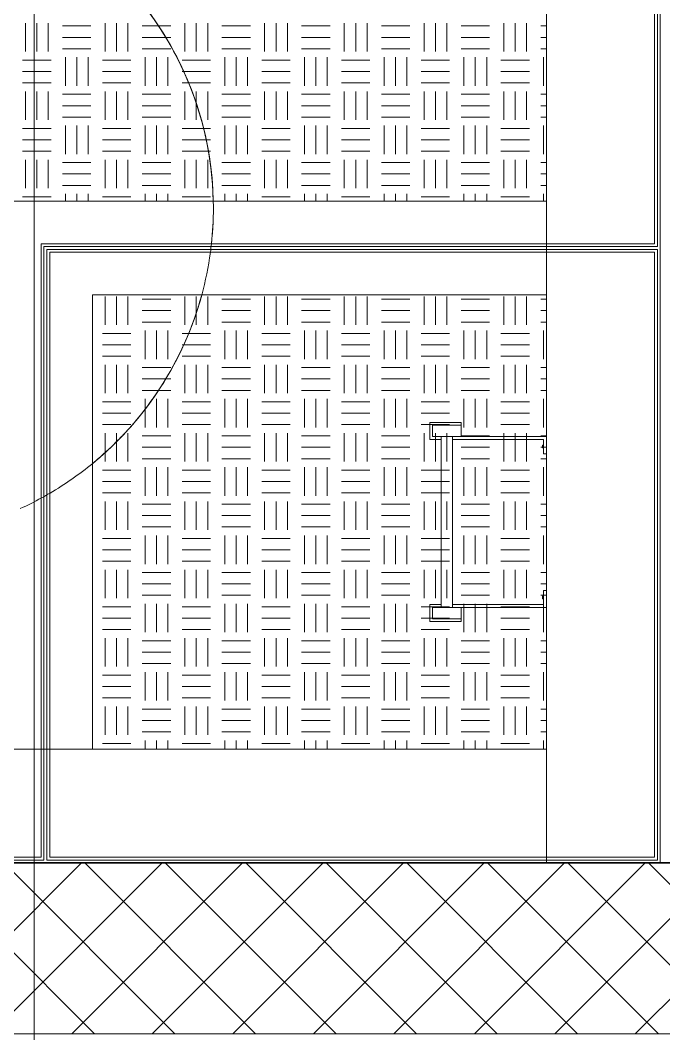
# Model space of a CAD drawing. Extents: x -932 to 937, y -179 to 471.
# Drawn here: x -433.63 to -411.02, y 258.94 to 294.54 of the extents above; entities that cross this region are included whole.
import ezdxf
from ezdxf.lldxf.tags import DXFTag

# ---------------------------------------------------------------- set-up
doc = ezdxf.new("R2010")
doc.units = 0
doc.layers.get('0').update_dxf_attribs({"lineweight": 13})
for name, color, linetype, lineweight in [('A-DETL-____-HDLN', 7, '_Verdeckte Linien_', 9), ('A-FLOR-____-OTLN', 7, 'Continuous', 9), ('A-FLOR-____-OVHD', 7, 'Strichpunkt - Fein', 9), ('A-GENM-____-OTLN', 7, 'Continuous', 9), ('A-WALL-____-MCUT', 7, 'Continuous', 35), ('A-WALL-____-PATT', 7, 'Continuous', 35), ('M-EQPM-____-OTLN', 7, 'Continuous', 9), ('S-GRID-____-OTLN', 7, 'Continuous', 5), ('Vertikale Erschließung', 7, 'Continuous', 9)]:
    doc.layers.add(name, color=color, linetype=linetype, lineweight=lineweight)
tags = doc.linetypes.add('_Rasterlinie_', pattern=[0.375, 0.2, -0.05, 0.075, -0.05]).pattern_tags.tags
tags[10:11] = [DXFTag(74, 4), DXFTag(75, 0), DXFTag(340, '0'), DXFTag(46, 1.0), DXFTag(50, 0.0), DXFTag(44, 0.0), DXFTag(45, 0.0)]
tags[8:9] = [DXFTag(74, 4), DXFTag(75, 0), DXFTag(340, '0'), DXFTag(46, 1.0), DXFTag(50, 0.0), DXFTag(44, 0.0), DXFTag(45, 0.0)]
tags[6:7] = [DXFTag(74, 4), DXFTag(75, 0), DXFTag(340, '0'), DXFTag(46, 1.0), DXFTag(50, 0.0), DXFTag(44, 0.0), DXFTag(45, 0.0)]
tags[4:5] = [DXFTag(74, 4), DXFTag(75, 0), DXFTag(340, '0'), DXFTag(46, 1.0), DXFTag(50, 0.0), DXFTag(44, 0.0), DXFTag(45, 0.0)]
tags = doc.linetypes.add('_Verdeckte Linien_', pattern=[0.15, 0.1, -0.05]).pattern_tags.tags
tags[6:7] = [DXFTag(74, 4), DXFTag(75, 0), DXFTag(340, '0'), DXFTag(46, 1.0), DXFTag(50, 0.0), DXFTag(44, 0.0), DXFTag(45, 0.0)]
tags[4:5] = [DXFTag(74, 4), DXFTag(75, 0), DXFTag(340, '0'), DXFTag(46, 1.0), DXFTag(50, 0.0), DXFTag(44, 0.0), DXFTag(45, 0.0)]
tags = doc.linetypes.add('Strichpunkt - Fein', pattern=[0.2, 0.1, -0.05, 0, -0.05]).pattern_tags.tags
tags[10:11] = [DXFTag(74, 4), DXFTag(75, 0), DXFTag(340, '0'), DXFTag(46, 1.0), DXFTag(50, 0.0), DXFTag(44, 0.0), DXFTag(45, 0.0)]
tags[8:9] = [DXFTag(74, 4), DXFTag(75, 0), DXFTag(340, '0'), DXFTag(46, 1.0), DXFTag(50, 0.0), DXFTag(44, 0.0), DXFTag(45, 0.0)]
tags[6:7] = [DXFTag(74, 4), DXFTag(75, 0), DXFTag(340, '0'), DXFTag(46, 1.0), DXFTag(50, 0.0), DXFTag(44, 0.0), DXFTag(45, 0.0)]
tags[4:5] = [DXFTag(74, 4), DXFTag(75, 0), DXFTag(340, '0'), DXFTag(46, 1.0), DXFTag(50, 0.0), DXFTag(44, 0.0), DXFTag(45, 0.0)]

# ---------------------------------------------------------------- blocks, each defined once
blk = doc.blocks.new('Referenz-A0UJ2H83XE', base_point=(-932.309, -115.757))
at = {"layer": 'A-DETL-____-HDLN', "color": 0, "linetype": '_Verdeckte Linien_', "ltscale": 0.13}
blk.add_line((-415.143, 264.938), (-415.143, 310.938), dxfattribs=at)
at = {"layer": 'A-FLOR-____-OTLN', "color": 0, "linetype": 'Continuous', "ltscale": 0.13}
for p, q in [((-411.143, 314.938), (-411.143, 264.938)), ((-415.143, 268.938), (-415.143, 310.938)), ((-461.143, 268.938), (-415.143, 268.938))]:
    blk.add_line(p, q, dxfattribs=at)
at = {"layer": 'A-FLOR-____-OVHD', "color": 0, "linetype": 'Strichpunkt - Fein', "ltscale": 0.13}
blk.add_line((-44.243, 264.938), (-808.143, 264.938), dxfattribs=at)
at = {"layer": 'A-GENM-____-OTLN', "color": 0, "linetype": 'Continuous', "ltscale": 0.13}
for p, q in [((-411.343, 314.738), (-411.343, 286.688)), ((-411.343, 286.688), (-411.343, 314.738)), ((-411.243, 314.838), (-411.243, 286.588)), ((-411.243, 286.588), (-411.243, 314.838)), ((-411.143, 264.938), (-411.143, 314.938)), ((-415.143, 310.938), (-415.143, 288.188)), ((-415.143, 288.188), (-415.143, 310.938)), ((-433.443, 293.438), (-433.443, 294.438)), ((-433.043, 293.438), (-433.043, 294.438)), ((-432.643, 293.438), (-432.643, 294.438)), ((-430.643, 293.438), (-430.643, 294.438)), ((-430.243, 293.438), (-430.243, 294.438)), ((-429.843, 293.438), (-429.843, 294.438)), ((-427.843, 293.438), (-427.843, 294.438)), ((-427.443, 293.438), (-427.443, 294.438)), ((-427.043, 293.438), (-427.043, 294.438)), ((-425.043, 293.438), (-425.043, 294.438)), ((-424.643, 293.438), (-424.643, 294.438)), ((-424.243, 293.438), (-424.243, 294.438)), ((-422.243, 293.438), (-422.243, 294.438)), ((-421.843, 293.438), (-421.843, 294.438)), ((-421.443, 293.438), (-421.443, 294.438)), ((-419.443, 293.438), (-419.443, 294.438)), ((-419.043, 293.438), (-419.043, 294.438)), ((-418.643, 293.438), (-418.643, 294.438)), ((-416.643, 293.438), (-416.643, 294.438)), ((-416.243, 293.438), (-416.243, 294.438)), ((-415.843, 293.438), (-415.843, 294.438)), ((-431.143, 294.338), (-432.143, 294.338)), ((-428.343, 294.338), (-429.343, 294.338)), ((-425.543, 294.338), (-426.543, 294.338)), ((-422.743, 294.338), (-423.743, 294.338)), ((-419.943, 294.338), (-420.943, 294.338)), ((-417.143, 294.338), (-418.143, 294.338)), ((-415.144, 294.338), (-415.343, 294.338)), ((-431.143, 293.938), (-432.143, 293.938)), ((-428.343, 293.938), (-429.343, 293.938)), ((-425.543, 293.938), (-426.543, 293.938)), ((-422.743, 293.938), (-423.743, 293.938)), ((-419.943, 293.938), (-420.943, 293.938)), ((-417.143, 293.938), (-418.143, 293.938)), ((-415.144, 293.938), (-415.343, 293.938)), ((-431.143, 293.538), (-432.143, 293.538)), ((-428.343, 293.538), (-429.343, 293.538)), ((-425.543, 293.538), (-426.543, 293.538)), ((-422.743, 293.538), (-423.743, 293.538)), ((-419.943, 293.538), (-420.943, 293.538)), ((-417.143, 293.538), (-418.143, 293.538)), ((-415.144, 293.538), (-415.343, 293.538)), ((-432.543, 293.138), (-433.543, 293.138)), ((-432.043, 292.238), (-432.043, 293.238)), ((-431.643, 292.238), (-431.643, 293.238)), ((-431.243, 292.238), (-431.243, 293.238)), ((-429.743, 293.138), (-430.743, 293.138)), ((-429.243, 292.238), (-429.243, 293.238)), ((-428.843, 292.238), (-428.843, 293.238)), ((-428.443, 292.238), (-428.443, 293.238)), ((-426.943, 293.138), (-427.943, 293.138)), ((-426.443, 292.238), (-426.443, 293.238)), ((-426.043, 292.238), (-426.043, 293.238)), ((-425.643, 292.238), (-425.643, 293.238)), ((-424.143, 293.138), (-425.143, 293.138)), ((-423.643, 292.238), (-423.643, 293.238)), ((-423.243, 292.238), (-423.243, 293.238)), ((-422.843, 292.238), (-422.843, 293.238)), ((-421.343, 293.138), (-422.343, 293.138)), ((-420.843, 292.238), (-420.843, 293.238)), ((-420.443, 292.238), (-420.443, 293.238)), ((-420.043, 292.238), (-420.043, 293.238)), ((-418.543, 293.138), (-419.543, 293.138)), ((-418.043, 292.238), (-418.043, 293.238)), ((-417.643, 292.238), (-417.643, 293.238)), ((-417.243, 292.238), (-417.243, 293.238)), ((-415.743, 293.138), (-416.743, 293.138)), ((-415.243, 292.238), (-415.243, 293.238)), ((-432.543, 292.738), (-433.543, 292.738)), ((-429.743, 292.738), (-430.743, 292.738)), ((-426.943, 292.738), (-427.943, 292.738)), ((-424.143, 292.738), (-425.143, 292.738)), ((-421.343, 292.738), (-422.343, 292.738)), ((-418.543, 292.738), (-419.543, 292.738)), ((-415.743, 292.738), (-416.743, 292.738)), ((-432.543, 292.338), (-433.543, 292.338)), ((-429.743, 292.338), (-430.743, 292.338)), ((-426.943, 292.338), (-427.943, 292.338)), ((-424.143, 292.338), (-425.143, 292.338)), ((-421.343, 292.338), (-422.343, 292.338)), ((-418.543, 292.338), (-419.543, 292.338)), ((-415.743, 292.338), (-416.743, 292.338)), ((-433.443, 291.038), (-433.443, 292.038)), ((-433.043, 291.038), (-433.043, 292.038)), ((-432.643, 291.038), (-432.643, 292.038)), ((-431.143, 291.938), (-432.143, 291.938)), ((-430.643, 291.038), (-430.643, 292.038)), ((-430.243, 291.038), (-430.243, 292.038)), ((-429.843, 291.038), (-429.843, 292.038)), ((-428.343, 291.938), (-429.343, 291.938)), ((-427.843, 291.038), (-427.843, 292.038)), ((-427.443, 291.038), (-427.443, 292.038)), ((-427.043, 291.038), (-427.043, 292.038)), ((-425.543, 291.938), (-426.543, 291.938)), ((-425.043, 291.038), (-425.043, 292.038)), ((-424.643, 291.038), (-424.643, 292.038)), ((-424.243, 291.038), (-424.243, 292.038)), ((-422.743, 291.938), (-423.743, 291.938)), ((-422.243, 291.038), (-422.243, 292.038)), ((-421.843, 291.038), (-421.843, 292.038)), ((-421.443, 291.038), (-421.443, 292.038)), ((-419.943, 291.938), (-420.943, 291.938)), ((-419.443, 291.038), (-419.443, 292.038)), ((-419.043, 291.038), (-419.043, 292.038)), ((-418.643, 291.038), (-418.643, 292.038)), ((-417.143, 291.938), (-418.143, 291.938)), ((-416.643, 291.038), (-416.643, 292.038)), ((-416.243, 291.038), (-416.243, 292.038)), ((-415.843, 291.038), (-415.843, 292.038)), ((-415.144, 291.938), (-415.343, 291.938)), ((-431.143, 291.538), (-432.143, 291.538)), ((-428.343, 291.538), (-429.343, 291.538)), ((-425.543, 291.538), (-426.543, 291.538)), ((-422.743, 291.538), (-423.743, 291.538)), ((-419.943, 291.538), (-420.943, 291.538)), ((-417.143, 291.538), (-418.143, 291.538)), ((-415.144, 291.538), (-415.343, 291.538)), ((-431.143, 291.138), (-432.143, 291.138)), ((-428.343, 291.138), (-429.343, 291.138)), ((-425.543, 291.138), (-426.543, 291.138)), ((-422.743, 291.138), (-423.743, 291.138)), ((-419.943, 291.138), (-420.943, 291.138)), ((-417.143, 291.138), (-418.143, 291.138)), ((-415.144, 291.138), (-415.343, 291.138)), ((-432.543, 290.738), (-433.543, 290.738)), ((-432.043, 289.838), (-432.043, 290.838)), ((-431.643, 289.838), (-431.643, 290.838)), ((-431.243, 289.838), (-431.243, 290.838)), ((-429.743, 290.738), (-430.743, 290.738)), ((-429.243, 289.838), (-429.243, 290.838)), ((-428.843, 289.838), (-428.843, 290.838)), ((-428.443, 289.838), (-428.443, 290.838)), ((-426.943, 290.738), (-427.943, 290.738)), ((-426.443, 289.838), (-426.443, 290.838)), ((-426.043, 289.838), (-426.043, 290.838)), ((-425.643, 289.838), (-425.643, 290.838)), ((-424.143, 290.738), (-425.143, 290.738)), ((-423.643, 289.838), (-423.643, 290.838)), ((-423.243, 289.838), (-423.243, 290.838)), ((-422.843, 289.838), (-422.843, 290.838)), ((-421.343, 290.738), (-422.343, 290.738)), ((-420.843, 289.838), (-420.843, 290.838)), ((-420.443, 289.838), (-420.443, 290.838)), ((-420.043, 289.838), (-420.043, 290.838)), ((-418.543, 290.738), (-419.543, 290.738)), ((-418.043, 289.838), (-418.043, 290.838)), ((-417.643, 289.838), (-417.643, 290.838)), ((-417.243, 289.838), (-417.243, 290.838)), ((-415.743, 290.738), (-416.743, 290.738)), ((-415.243, 289.838), (-415.243, 290.838)), ((-432.543, 290.338), (-433.543, 290.338)), ((-429.743, 290.338), (-430.743, 290.338)), ((-426.943, 290.338), (-427.943, 290.338)), ((-424.143, 290.338), (-425.143, 290.338)), ((-421.343, 290.338), (-422.343, 290.338)), ((-418.543, 290.338), (-419.543, 290.338)), ((-415.743, 290.338), (-416.743, 290.338)), ((-432.543, 289.938), (-433.543, 289.938)), ((-429.743, 289.938), (-430.743, 289.938)), ((-426.943, 289.938), (-427.943, 289.938)), ((-424.143, 289.938), (-425.143, 289.938)), ((-421.343, 289.938), (-422.343, 289.938)), ((-418.543, 289.938), (-419.543, 289.938)), ((-415.743, 289.938), (-416.743, 289.938)), ((-433.443, 288.638), (-433.443, 289.638)), ((-433.043, 288.638), (-433.043, 289.638)), ((-432.643, 288.638), (-432.643, 289.638)), ((-431.143, 289.538), (-432.143, 289.538)), ((-430.643, 288.638), (-430.643, 289.638)), ((-430.243, 288.638), (-430.243, 289.638)), ((-429.843, 288.638), (-429.843, 289.638)), ((-428.343, 289.538), (-429.343, 289.538)), ((-427.843, 288.638), (-427.843, 289.638)), ((-427.443, 288.638), (-427.443, 289.638)), ((-427.043, 288.638), (-427.043, 289.638)), ((-425.543, 289.538), (-426.543, 289.538)), ((-425.043, 288.638), (-425.043, 289.638)), ((-424.643, 288.638), (-424.643, 289.638)), ((-424.243, 288.638), (-424.243, 289.638)), ((-422.743, 289.538), (-423.743, 289.538)), ((-422.243, 288.638), (-422.243, 289.638)), ((-421.843, 288.638), (-421.843, 289.638)), ((-421.443, 288.638), (-421.443, 289.638)), ((-419.943, 289.538), (-420.943, 289.538)), ((-419.443, 288.638), (-419.443, 289.638)), ((-419.043, 288.638), (-419.043, 289.638)), ((-418.643, 288.638), (-418.643, 289.638)), ((-417.143, 289.538), (-418.143, 289.538)), ((-416.643, 288.638), (-416.643, 289.638)), ((-416.243, 288.638), (-416.243, 289.638)), ((-415.843, 288.638), (-415.843, 289.638)), ((-415.143, 289.538), (-415.343, 289.538)), ((-431.143, 289.138), (-432.143, 289.138)), ((-428.343, 289.138), (-429.343, 289.138)), ((-425.543, 289.138), (-426.543, 289.138)), ((-422.743, 289.138), (-423.743, 289.138)), ((-419.943, 289.138), (-420.943, 289.138)), ((-417.143, 289.138), (-418.143, 289.138)), ((-415.143, 289.138), (-415.343, 289.138)), ((-431.143, 288.738), (-432.143, 288.738)), ((-428.343, 288.738), (-429.343, 288.738)), ((-425.543, 288.738), (-426.543, 288.738)), ((-422.743, 288.738), (-423.743, 288.738)), ((-419.943, 288.738), (-420.943, 288.738)), ((-417.143, 288.738), (-418.143, 288.738)), ((-415.143, 288.738), (-415.343, 288.738)), ((-432.043, 288.188), (-432.043, 288.438)), ((-431.643, 288.188), (-431.643, 288.438)), ((-431.243, 288.188), (-431.243, 288.438)), ((-429.243, 288.188), (-429.243, 288.438)), ((-428.843, 288.188), (-428.843, 288.438)), ((-428.443, 288.188), (-428.443, 288.438)), ((-426.443, 288.188), (-426.443, 288.438)), ((-426.043, 288.188), (-426.043, 288.438)), ((-425.643, 288.188), (-425.643, 288.438)), ((-423.643, 288.188), (-423.643, 288.438)), ((-423.243, 288.188), (-423.243, 288.438)), ((-422.843, 288.188), (-422.843, 288.438)), ((-420.843, 288.188), (-420.843, 288.438)), ((-420.443, 288.188), (-420.443, 288.438)), ((-420.043, 288.188), (-420.043, 288.438)), ((-418.043, 288.188), (-418.043, 288.438)), ((-417.643, 288.188), (-417.643, 288.438)), ((-417.243, 288.188), (-417.243, 288.438)), ((-415.243, 288.188), (-415.243, 288.438)), ((-415.143, 288.188), (-434.393, 288.188)), ((-434.393, 288.188), (-415.143, 288.188)), ((-432.543, 288.338), (-433.543, 288.338)), ((-429.743, 288.338), (-430.743, 288.338)), ((-426.943, 288.338), (-427.943, 288.338)), ((-424.143, 288.338), (-425.143, 288.338)), ((-421.343, 288.338), (-422.343, 288.338)), ((-418.543, 288.338), (-419.543, 288.338)), ((-415.743, 288.338), (-416.743, 288.338)), ((-411.343, 286.688), (-432.893, 286.688)), ((-432.893, 286.688), (-432.893, 265.138)), ((-432.893, 265.138), (-432.893, 286.688)), ((-432.893, 286.688), (-411.343, 286.688)), ((-432.793, 265.038), (-432.793, 286.588)), ((-432.793, 265.038), (-432.793, 286.588)), ((-411.243, 286.588), (-432.793, 286.588)), ((-432.793, 286.588), (-411.243, 286.588)), ((-432.693, 286.488), (-432.693, 265.038)), ((-411.243, 286.488), (-432.693, 286.488)), ((-432.693, 265.038), (-432.693, 286.488)), ((-432.693, 286.488), (-411.243, 286.488)), ((-411.343, 286.388), (-432.593, 286.388)), ((-432.593, 286.388), (-432.593, 265.138)), ((-432.593, 265.138), (-432.593, 286.388)), ((-432.593, 286.388), (-411.343, 286.388)), ((-411.343, 265.138), (-411.343, 286.388)), ((-411.343, 286.388), (-411.343, 265.138)), ((-411.243, 286.488), (-411.243, 265.038)), ((-411.243, 265.038), (-411.243, 286.488)), ((-431.093, 268.938), (-431.093, 284.888)), ((-431.093, 268.938), (-431.093, 284.888)), ((-415.143, 284.888), (-431.093, 284.888)), ((-431.093, 284.888), (-415.143, 284.888)), ((-430.643, 283.838), (-430.643, 284.838)), ((-430.243, 283.838), (-430.243, 284.838)), ((-429.843, 283.838), (-429.843, 284.838)), ((-427.843, 283.838), (-427.843, 284.838)), ((-427.443, 283.838), (-427.443, 284.838)), ((-427.043, 283.838), (-427.043, 284.838)), ((-425.043, 283.838), (-425.043, 284.838)), ((-424.643, 283.838), (-424.643, 284.838)), ((-424.243, 283.838), (-424.243, 284.838)), ((-422.243, 283.838), (-422.243, 284.838)), ((-421.843, 283.838), (-421.843, 284.838)), ((-421.443, 283.838), (-421.443, 284.838)), ((-419.443, 283.838), (-419.443, 284.838)), ((-419.043, 283.838), (-419.043, 284.838)), ((-418.643, 283.838), (-418.643, 284.838)), ((-416.643, 283.838), (-416.643, 284.838)), ((-416.243, 283.838), (-416.243, 284.838)), ((-415.843, 283.838), (-415.843, 284.838)), ((-415.143, 284.888), (-415.143, 268.938)), ((-415.143, 268.938), (-415.143, 284.888)), ((-428.343, 284.738), (-429.343, 284.738)), ((-425.543, 284.738), (-426.543, 284.738)), ((-422.743, 284.738), (-423.743, 284.738)), ((-419.943, 284.738), (-420.943, 284.738)), ((-417.143, 284.738), (-418.143, 284.738)), ((-415.143, 284.738), (-415.343, 284.738)), ((-428.343, 284.338), (-429.343, 284.338)), ((-425.543, 284.338), (-426.543, 284.338)), ((-422.743, 284.338), (-423.743, 284.338)), ((-419.943, 284.338), (-420.943, 284.338)), ((-417.143, 284.338), (-418.143, 284.338)), ((-415.143, 284.338), (-415.343, 284.338)), ((-428.343, 283.938), (-429.343, 283.938)), ((-425.543, 283.938), (-426.543, 283.938)), ((-422.743, 283.938), (-423.743, 283.938)), ((-419.943, 283.938), (-420.943, 283.938)), ((-417.143, 283.938), (-418.143, 283.938)), ((-415.143, 283.938), (-415.343, 283.938)), ((-429.743, 283.538), (-430.743, 283.538)), ((-429.243, 282.638), (-429.243, 283.638)), ((-428.843, 282.638), (-428.843, 283.638)), ((-428.443, 282.638), (-428.443, 283.638)), ((-426.943, 283.538), (-427.943, 283.538)), ((-426.443, 282.638), (-426.443, 283.638)), ((-426.043, 282.638), (-426.043, 283.638)), ((-425.643, 282.638), (-425.643, 283.638)), ((-424.143, 283.538), (-425.143, 283.538)), ((-423.643, 282.638), (-423.643, 283.638)), ((-423.243, 282.638), (-423.243, 283.638)), ((-422.843, 282.638), (-422.843, 283.638)), ((-421.343, 283.538), (-422.343, 283.538)), ((-420.843, 282.638), (-420.843, 283.638)), ((-420.443, 282.638), (-420.443, 283.638)), ((-420.043, 282.638), (-420.043, 283.638)), ((-418.543, 283.538), (-419.543, 283.538)), ((-418.043, 282.638), (-418.043, 283.638)), ((-417.643, 282.638), (-417.643, 283.638)), ((-417.243, 282.638), (-417.243, 283.638)), ((-415.743, 283.538), (-416.743, 283.538)), ((-415.243, 282.638), (-415.243, 283.638)), ((-429.743, 283.138), (-430.743, 283.138)), ((-426.943, 283.138), (-427.943, 283.138)), ((-424.143, 283.138), (-425.143, 283.138)), ((-421.343, 283.138), (-422.343, 283.138)), ((-418.543, 283.138), (-419.543, 283.138)), ((-415.743, 283.138), (-416.743, 283.138)), ((-429.743, 282.738), (-430.743, 282.738)), ((-426.943, 282.738), (-427.943, 282.738)), ((-424.143, 282.738), (-425.143, 282.738)), ((-421.343, 282.738), (-422.343, 282.738)), ((-418.543, 282.738), (-419.543, 282.738)), ((-415.743, 282.738), (-416.743, 282.738)), ((-430.643, 281.438), (-430.643, 282.438)), ((-430.243, 281.438), (-430.243, 282.438)), ((-429.843, 281.438), (-429.843, 282.438)), ((-428.343, 282.338), (-429.343, 282.338)), ((-427.843, 281.438), (-427.843, 282.438)), ((-427.443, 281.438), (-427.443, 282.438)), ((-427.043, 281.438), (-427.043, 282.438)), ((-425.543, 282.338), (-426.543, 282.338)), ((-425.043, 281.438), (-425.043, 282.438)), ((-424.643, 281.438), (-424.643, 282.438)), ((-424.243, 281.438), (-424.243, 282.438)), ((-422.743, 282.338), (-423.743, 282.338)), ((-422.243, 281.438), (-422.243, 282.438)), ((-421.843, 281.438), (-421.843, 282.438)), ((-421.443, 281.438), (-421.443, 282.438)), ((-419.943, 282.338), (-420.943, 282.338)), ((-419.443, 281.438), (-419.443, 282.438)), ((-419.043, 281.438), (-419.043, 282.438)), ((-418.643, 281.438), (-418.643, 282.438)), ((-417.143, 282.338), (-418.143, 282.338)), ((-416.643, 281.438), (-416.643, 282.438)), ((-416.243, 281.438), (-416.243, 282.438)), ((-415.843, 281.438), (-415.843, 282.438)), ((-415.143, 282.338), (-415.343, 282.338)), ((-428.343, 281.938), (-429.343, 281.938)), ((-425.543, 281.938), (-426.543, 281.938)), ((-422.743, 281.938), (-423.743, 281.938)), ((-419.943, 281.938), (-420.943, 281.938)), ((-417.143, 281.938), (-418.143, 281.938)), ((-415.143, 281.938), (-415.343, 281.938)), ((-428.343, 281.538), (-429.343, 281.538)), ((-425.543, 281.538), (-426.543, 281.538)), ((-422.743, 281.538), (-423.743, 281.538)), ((-419.943, 281.538), (-420.943, 281.538)), ((-417.143, 281.538), (-418.143, 281.538)), ((-415.143, 281.538), (-415.343, 281.538)), ((-429.743, 281.138), (-430.743, 281.138)), ((-429.243, 280.238), (-429.243, 281.238)), ((-428.843, 280.238), (-428.843, 281.238)), ((-428.443, 280.238), (-428.443, 281.238)), ((-426.943, 281.138), (-427.943, 281.138)), ((-426.443, 280.238), (-426.443, 281.238)), ((-426.043, 280.238), (-426.043, 281.238)), ((-425.643, 280.238), (-425.643, 281.238)), ((-424.143, 281.138), (-425.143, 281.138)), ((-423.643, 280.238), (-423.643, 281.238)), ((-423.243, 280.238), (-423.243, 281.238)), ((-422.843, 280.238), (-422.843, 281.238)), ((-421.343, 281.138), (-422.343, 281.138)), ((-420.843, 280.238), (-420.843, 281.238)), ((-420.443, 280.238), (-420.443, 281.238)), ((-420.043, 280.238), (-420.043, 281.238)), ((-418.543, 281.138), (-419.543, 281.138)), ((-418.043, 280.238), (-418.043, 281.238)), ((-417.643, 280.238), (-417.643, 281.238)), ((-417.243, 280.238), (-417.243, 281.238)), ((-415.743, 281.138), (-416.743, 281.138)), ((-415.243, 280.238), (-415.243, 281.238)), ((-429.743, 280.738), (-430.743, 280.738)), ((-426.943, 280.738), (-427.943, 280.738)), ((-424.143, 280.738), (-425.143, 280.738)), ((-421.343, 280.738), (-422.343, 280.738)), ((-418.543, 280.738), (-419.543, 280.738)), ((-415.743, 280.738), (-416.743, 280.738)), ((-429.743, 280.338), (-430.743, 280.338)), ((-426.943, 280.338), (-427.943, 280.338)), ((-424.143, 280.338), (-425.143, 280.338)), ((-421.343, 280.338), (-422.343, 280.338)), ((-418.543, 280.338), (-419.543, 280.338)), ((-415.743, 280.338), (-416.743, 280.338)), ((-430.643, 279.038), (-430.643, 280.038)), ((-430.243, 279.038), (-430.243, 280.038)), ((-429.843, 279.038), (-429.843, 280.038)), ((-428.343, 279.938), (-429.343, 279.938)), ((-427.843, 279.038), (-427.843, 280.038)), ((-427.443, 279.038), (-427.443, 280.038)), ((-427.043, 279.038), (-427.043, 280.038)), ((-425.543, 279.938), (-426.543, 279.938)), ((-425.043, 279.038), (-425.043, 280.038)), ((-424.643, 279.038), (-424.643, 280.038)), ((-424.243, 279.038), (-424.243, 280.038)), ((-422.743, 279.938), (-423.743, 279.938)), ((-422.243, 279.038), (-422.243, 280.038)), ((-421.843, 279.038), (-421.843, 280.038)), ((-421.443, 279.038), (-421.443, 280.038)), ((-419.943, 279.938), (-420.943, 279.938)), ((-419.443, 279.038), (-419.443, 280.038)), ((-419.043, 279.038), (-419.043, 280.038)), ((-418.643, 279.038), (-418.643, 280.038)), ((-417.143, 279.938), (-418.143, 279.938)), ((-416.643, 279.038), (-416.643, 280.038)), ((-416.243, 279.038), (-416.243, 280.038)), ((-415.843, 279.038), (-415.843, 280.038)), ((-415.143, 279.938), (-415.343, 279.938)), ((-428.343, 279.538), (-429.343, 279.538)), ((-425.543, 279.538), (-426.543, 279.538)), ((-422.743, 279.538), (-423.743, 279.538)), ((-419.943, 279.538), (-420.943, 279.538)), ((-417.143, 279.538), (-418.143, 279.538)), ((-415.143, 279.538), (-415.343, 279.538)), ((-428.343, 279.138), (-429.343, 279.138)), ((-425.543, 279.138), (-426.543, 279.138)), ((-422.743, 279.138), (-423.743, 279.138)), ((-419.943, 279.138), (-420.943, 279.138)), ((-417.143, 279.138), (-418.143, 279.138)), ((-415.143, 279.138), (-415.343, 279.138)), ((-429.243, 277.838), (-429.243, 278.838)), ((-428.843, 277.838), (-428.843, 278.838)), ((-428.443, 277.838), (-428.443, 278.838)), ((-426.443, 277.838), (-426.443, 278.838)), ((-426.043, 277.838), (-426.043, 278.838)), ((-425.643, 277.838), (-425.643, 278.838)), ((-423.643, 277.838), (-423.643, 278.838)), ((-423.243, 277.838), (-423.243, 278.838)), ((-422.843, 277.838), (-422.843, 278.838)), ((-420.843, 277.838), (-420.843, 278.838)), ((-420.443, 277.838), (-420.443, 278.838)), ((-420.043, 277.838), (-420.043, 278.838)), ((-418.043, 277.838), (-418.043, 278.838)), ((-417.643, 277.838), (-417.643, 278.838)), ((-417.243, 277.838), (-417.243, 278.838)), ((-415.243, 277.838), (-415.243, 278.838)), ((-429.743, 278.738), (-430.743, 278.738)), ((-426.943, 278.738), (-427.943, 278.738)), ((-424.143, 278.738), (-425.143, 278.738)), ((-421.343, 278.738), (-422.343, 278.738)), ((-418.543, 278.738), (-419.543, 278.738)), ((-415.743, 278.738), (-416.743, 278.738)), ((-429.743, 278.338), (-430.743, 278.338)), ((-426.943, 278.338), (-427.943, 278.338)), ((-424.143, 278.338), (-425.143, 278.338)), ((-421.343, 278.338), (-422.343, 278.338)), ((-418.543, 278.338), (-419.543, 278.338)), ((-415.743, 278.338), (-416.743, 278.338)), ((-429.743, 277.938), (-430.743, 277.938)), ((-426.943, 277.938), (-427.943, 277.938)), ((-424.143, 277.938), (-425.143, 277.938)), ((-421.343, 277.938), (-422.343, 277.938)), ((-418.543, 277.938), (-419.543, 277.938)), ((-415.743, 277.938), (-416.743, 277.938)), ((-430.643, 276.638), (-430.643, 277.638)), ((-430.243, 276.638), (-430.243, 277.638)), ((-429.843, 276.638), (-429.843, 277.638)), ((-428.343, 277.538), (-429.343, 277.538)), ((-427.843, 276.638), (-427.843, 277.638)), ((-427.443, 276.638), (-427.443, 277.638)), ((-427.043, 276.638), (-427.043, 277.638)), ((-425.543, 277.538), (-426.543, 277.538)), ((-425.043, 276.638), (-425.043, 277.638)), ((-424.643, 276.638), (-424.643, 277.638)), ((-424.243, 276.638), (-424.243, 277.638)), ((-422.743, 277.538), (-423.743, 277.538)), ((-422.243, 276.638), (-422.243, 277.638)), ((-421.843, 276.638), (-421.843, 277.638)), ((-421.443, 276.638), (-421.443, 277.638)), ((-419.943, 277.538), (-420.943, 277.538)), ((-419.443, 276.638), (-419.443, 277.638)), ((-419.043, 276.638), (-419.043, 277.638)), ((-418.643, 276.638), (-418.643, 277.638)), ((-417.143, 277.538), (-418.143, 277.538)), ((-416.643, 276.638), (-416.643, 277.638)), ((-416.243, 276.638), (-416.243, 277.638)), ((-415.843, 276.638), (-415.843, 277.638)), ((-415.143, 277.538), (-415.343, 277.538)), ((-428.343, 277.138), (-429.343, 277.138)), ((-425.543, 277.138), (-426.543, 277.138)), ((-422.743, 277.138), (-423.743, 277.138)), ((-419.943, 277.138), (-420.943, 277.138)), ((-417.143, 277.138), (-418.143, 277.138)), ((-415.143, 277.138), (-415.343, 277.138)), ((-428.343, 276.738), (-429.343, 276.738)), ((-425.543, 276.738), (-426.543, 276.738)), ((-422.743, 276.738), (-423.743, 276.738)), ((-419.943, 276.738), (-420.943, 276.738)), ((-417.143, 276.738), (-418.143, 276.738)), ((-415.143, 276.738), (-415.343, 276.738)), ((-429.743, 276.338), (-430.743, 276.338)), ((-429.243, 275.438), (-429.243, 276.438)), ((-428.843, 275.438), (-428.843, 276.438)), ((-428.443, 275.438), (-428.443, 276.438)), ((-426.943, 276.338), (-427.943, 276.338)), ((-426.443, 275.438), (-426.443, 276.438)), ((-426.043, 275.438), (-426.043, 276.438)), ((-425.643, 275.438), (-425.643, 276.438)), ((-424.143, 276.338), (-425.143, 276.338)), ((-423.643, 275.438), (-423.643, 276.438)), ((-423.243, 275.438), (-423.243, 276.438)), ((-422.843, 275.438), (-422.843, 276.438)), ((-421.343, 276.338), (-422.343, 276.338)), ((-420.843, 275.438), (-420.843, 276.438)), ((-420.443, 275.438), (-420.443, 276.438)), ((-420.043, 275.438), (-420.043, 276.438)), ((-418.543, 276.338), (-419.543, 276.338)), ((-418.043, 275.438), (-418.043, 276.438)), ((-417.643, 275.438), (-417.643, 276.438)), ((-417.243, 275.438), (-417.243, 276.438)), ((-415.743, 276.338), (-416.743, 276.338)), ((-415.243, 275.438), (-415.243, 276.438)), ((-429.743, 275.938), (-430.743, 275.938)), ((-426.943, 275.938), (-427.943, 275.938)), ((-424.143, 275.938), (-425.143, 275.938)), ((-421.343, 275.938), (-422.343, 275.938)), ((-418.543, 275.938), (-419.543, 275.938)), ((-415.743, 275.938), (-416.743, 275.938)), ((-429.743, 275.538), (-430.743, 275.538)), ((-430.643, 274.238), (-430.643, 275.238)), ((-430.243, 274.238), (-430.243, 275.238)), ((-429.843, 274.238), (-429.843, 275.238)), ((-426.943, 275.538), (-427.943, 275.538)), ((-427.843, 274.238), (-427.843, 275.238)), ((-427.443, 274.238), (-427.443, 275.238)), ((-427.043, 274.238), (-427.043, 275.238)), ((-424.143, 275.538), (-425.143, 275.538)), ((-425.043, 274.238), (-425.043, 275.238)), ((-424.643, 274.238), (-424.643, 275.238)), ((-424.243, 274.238), (-424.243, 275.238)), ((-421.343, 275.538), (-422.343, 275.538)), ((-422.243, 274.238), (-422.243, 275.238)), ((-421.843, 274.238), (-421.843, 275.238)), ((-421.443, 274.238), (-421.443, 275.238)), ((-418.543, 275.538), (-419.543, 275.538)), ((-419.443, 274.238), (-419.443, 275.238)), ((-419.043, 274.238), (-419.043, 275.238)), ((-418.643, 274.238), (-418.643, 275.238)), ((-415.743, 275.538), (-416.743, 275.538)), ((-416.643, 274.238), (-416.643, 275.238)), ((-416.243, 274.238), (-416.243, 275.238)), ((-415.843, 274.238), (-415.843, 275.238)), ((-428.343, 275.138), (-429.343, 275.138)), ((-425.543, 275.138), (-426.543, 275.138)), ((-422.743, 275.138), (-423.743, 275.138)), ((-419.943, 275.138), (-420.943, 275.138)), ((-417.143, 275.138), (-418.143, 275.138)), ((-415.143, 275.138), (-415.343, 275.138)), ((-428.343, 274.738), (-429.343, 274.738)), ((-425.543, 274.738), (-426.543, 274.738)), ((-422.743, 274.738), (-423.743, 274.738)), ((-419.943, 274.738), (-420.943, 274.738)), ((-417.143, 274.738), (-418.143, 274.738)), ((-415.143, 274.738), (-415.343, 274.738)), ((-428.343, 274.338), (-429.343, 274.338)), ((-425.543, 274.338), (-426.543, 274.338)), ((-422.743, 274.338), (-423.743, 274.338)), ((-419.943, 274.338), (-420.943, 274.338)), ((-417.143, 274.338), (-418.143, 274.338)), ((-415.143, 274.338), (-415.343, 274.338)), ((-429.743, 273.938), (-430.743, 273.938)), ((-429.243, 273.038), (-429.243, 274.038)), ((-428.843, 273.038), (-428.843, 274.038)), ((-428.443, 273.038), (-428.443, 274.038)), ((-426.943, 273.938), (-427.943, 273.938)), ((-426.443, 273.038), (-426.443, 274.038)), ((-426.043, 273.038), (-426.043, 274.038)), ((-425.643, 273.038), (-425.643, 274.038)), ((-424.143, 273.938), (-425.143, 273.938)), ((-423.643, 273.038), (-423.643, 274.038)), ((-423.243, 273.038), (-423.243, 274.038)), ((-422.843, 273.038), (-422.843, 274.038)), ((-421.343, 273.938), (-422.343, 273.938)), ((-420.843, 273.038), (-420.843, 274.038)), ((-420.443, 273.038), (-420.443, 274.038)), ((-420.043, 273.038), (-420.043, 274.038)), ((-418.543, 273.938), (-419.543, 273.938)), ((-418.043, 273.038), (-418.043, 274.038)), ((-417.643, 273.038), (-417.643, 274.038)), ((-417.243, 273.038), (-417.243, 274.038)), ((-415.743, 273.938), (-416.743, 273.938)), ((-415.243, 273.038), (-415.243, 274.038)), ((-429.743, 273.538), (-430.743, 273.538)), ((-426.943, 273.538), (-427.943, 273.538)), ((-424.143, 273.538), (-425.143, 273.538)), ((-421.343, 273.538), (-422.343, 273.538)), ((-418.543, 273.538), (-419.543, 273.538)), ((-415.743, 273.538), (-416.743, 273.538)), ((-429.743, 273.138), (-430.743, 273.138)), ((-426.943, 273.138), (-427.943, 273.138)), ((-424.143, 273.138), (-425.143, 273.138)), ((-421.343, 273.138), (-422.343, 273.138)), ((-418.543, 273.138), (-419.543, 273.138)), ((-415.743, 273.138), (-416.743, 273.138)), ((-430.643, 271.838), (-430.643, 272.838)), ((-430.243, 271.838), (-430.243, 272.838)), ((-429.843, 271.838), (-429.843, 272.838)), ((-428.343, 272.738), (-429.343, 272.738)), ((-427.843, 271.838), (-427.843, 272.838)), ((-427.443, 271.838), (-427.443, 272.838)), ((-427.043, 271.838), (-427.043, 272.838)), ((-425.543, 272.738), (-426.543, 272.738)), ((-425.043, 271.838), (-425.043, 272.838)), ((-424.643, 271.838), (-424.643, 272.838)), ((-424.243, 271.838), (-424.243, 272.838)), ((-422.743, 272.738), (-423.743, 272.738)), ((-422.243, 271.838), (-422.243, 272.838)), ((-421.843, 271.838), (-421.843, 272.838)), ((-421.443, 271.838), (-421.443, 272.838)), ((-419.943, 272.738), (-420.943, 272.738)), ((-419.443, 271.838), (-419.443, 272.838)), ((-419.043, 271.838), (-419.043, 272.838)), ((-418.643, 271.838), (-418.643, 272.838)), ((-417.143, 272.738), (-418.143, 272.738)), ((-416.643, 271.838), (-416.643, 272.838)), ((-416.243, 271.838), (-416.243, 272.838)), ((-415.843, 271.838), (-415.843, 272.838)), ((-415.143, 272.738), (-415.343, 272.738)), ((-428.343, 272.338), (-429.343, 272.338)), ((-425.543, 272.338), (-426.543, 272.338)), ((-422.743, 272.338), (-423.743, 272.338)), ((-419.943, 272.338), (-420.943, 272.338)), ((-417.143, 272.338), (-418.143, 272.338)), ((-415.143, 272.338), (-415.343, 272.338)), ((-428.343, 271.938), (-429.343, 271.938)), ((-429.243, 270.638), (-429.243, 271.638)), ((-428.843, 270.638), (-428.843, 271.638)), ((-428.443, 270.638), (-428.443, 271.638)), ((-425.543, 271.938), (-426.543, 271.938)), ((-426.443, 270.638), (-426.443, 271.638)), ((-426.043, 270.638), (-426.043, 271.638)), ((-425.643, 270.638), (-425.643, 271.638)), ((-422.743, 271.938), (-423.743, 271.938)), ((-423.643, 270.638), (-423.643, 271.638)), ((-423.243, 270.638), (-423.243, 271.638)), ((-422.843, 270.638), (-422.843, 271.638)), ((-419.943, 271.938), (-420.943, 271.938)), ((-420.843, 270.638), (-420.843, 271.638)), ((-420.443, 270.638), (-420.443, 271.638)), ((-420.043, 270.638), (-420.043, 271.638)), ((-417.143, 271.938), (-418.143, 271.938)), ((-418.043, 270.638), (-418.043, 271.638)), ((-417.643, 270.638), (-417.643, 271.638)), ((-417.243, 270.638), (-417.243, 271.638)), ((-415.143, 271.938), (-415.343, 271.938)), ((-415.243, 270.638), (-415.243, 271.638)), ((-429.743, 271.538), (-430.743, 271.538)), ((-426.943, 271.538), (-427.943, 271.538)), ((-424.143, 271.538), (-425.143, 271.538)), ((-421.343, 271.538), (-422.343, 271.538)), ((-418.543, 271.538), (-419.543, 271.538)), ((-415.743, 271.538), (-416.743, 271.538)), ((-429.743, 271.138), (-430.743, 271.138)), ((-426.943, 271.138), (-427.943, 271.138)), ((-424.143, 271.138), (-425.143, 271.138)), ((-421.343, 271.138), (-422.343, 271.138)), ((-418.543, 271.138), (-419.543, 271.138)), ((-415.743, 271.138), (-416.743, 271.138)), ((-429.743, 270.738), (-430.743, 270.738)), ((-426.943, 270.738), (-427.943, 270.738)), ((-424.143, 270.738), (-425.143, 270.738)), ((-421.343, 270.738), (-422.343, 270.738)), ((-418.543, 270.738), (-419.543, 270.738)), ((-415.743, 270.738), (-416.743, 270.738)), ((-430.643, 269.438), (-430.643, 270.438)), ((-430.243, 269.438), (-430.243, 270.438)), ((-429.843, 269.438), (-429.843, 270.438)), ((-428.343, 270.338), (-429.343, 270.338)), ((-427.843, 269.438), (-427.843, 270.438)), ((-427.443, 269.438), (-427.443, 270.438)), ((-427.043, 269.438), (-427.043, 270.438)), ((-425.543, 270.338), (-426.543, 270.338)), ((-425.043, 269.438), (-425.043, 270.438)), ((-424.643, 269.438), (-424.643, 270.438)), ((-424.243, 269.438), (-424.243, 270.438)), ((-422.743, 270.338), (-423.743, 270.338)), ((-422.243, 269.438), (-422.243, 270.438)), ((-421.843, 269.438), (-421.843, 270.438)), ((-421.443, 269.438), (-421.443, 270.438)), ((-419.943, 270.338), (-420.943, 270.338)), ((-419.443, 269.438), (-419.443, 270.438)), ((-419.043, 269.438), (-419.043, 270.438)), ((-418.643, 269.438), (-418.643, 270.438)), ((-417.143, 270.338), (-418.143, 270.338)), ((-416.643, 269.438), (-416.643, 270.438)), ((-416.243, 269.438), (-416.243, 270.438)), ((-415.843, 269.438), (-415.843, 270.438)), ((-415.143, 270.338), (-415.343, 270.338)), ((-428.343, 269.938), (-429.343, 269.938)), ((-425.543, 269.938), (-426.543, 269.938)), ((-422.743, 269.938), (-423.743, 269.938)), ((-419.943, 269.938), (-420.943, 269.938)), ((-417.143, 269.938), (-418.143, 269.938)), ((-415.143, 269.938), (-415.343, 269.938)), ((-428.343, 269.538), (-429.343, 269.538)), ((-425.543, 269.538), (-426.543, 269.538)), ((-422.743, 269.538), (-423.743, 269.538)), ((-419.943, 269.538), (-420.943, 269.538)), ((-417.143, 269.538), (-418.143, 269.538)), ((-415.143, 269.538), (-415.343, 269.538)), ((-429.743, 269.138), (-430.743, 269.138)), ((-429.243, 268.938), (-429.243, 269.238)), ((-428.843, 268.938), (-428.843, 269.238)), ((-428.443, 268.938), (-428.443, 269.238)), ((-426.943, 269.138), (-427.943, 269.138)), ((-426.443, 268.938), (-426.443, 269.238)), ((-426.043, 268.938), (-426.043, 269.238)), ((-425.643, 268.938), (-425.643, 269.238)), ((-424.143, 269.138), (-425.143, 269.138)), ((-423.643, 268.938), (-423.643, 269.238)), ((-423.243, 268.938), (-423.243, 269.238)), ((-422.843, 268.938), (-422.843, 269.238)), ((-421.343, 269.138), (-422.343, 269.138)), ((-420.843, 268.938), (-420.843, 269.238)), ((-420.443, 268.938), (-420.443, 269.238)), ((-420.043, 268.938), (-420.043, 269.238)), ((-418.543, 269.138), (-419.543, 269.138)), ((-418.043, 268.938), (-418.043, 269.238)), ((-417.643, 268.938), (-417.643, 269.238)), ((-417.243, 268.938), (-417.243, 269.238)), ((-415.743, 269.138), (-416.743, 269.138)), ((-415.243, 268.938), (-415.243, 269.238)), ((-415.143, 268.938), (-431.093, 268.938)), ((-431.093, 268.938), (-415.143, 268.938)), ((-432.793, 265.038), (-465.043, 265.038)), ((-465.043, 265.038), (-432.793, 265.038)), ((-432.893, 265.138), (-464.943, 265.138)), ((-464.943, 265.138), (-432.893, 265.138)), ((-411.243, 265.038), (-432.693, 265.038)), ((-432.693, 265.038), (-411.243, 265.038)), ((-432.593, 265.138), (-411.343, 265.138)), ((-411.343, 265.138), (-432.593, 265.138))]:
    blk.add_line(p, q, dxfattribs=at)
at = {"layer": 'A-WALL-____-MCUT', "color": 0, "linetype": 'Continuous', "ltscale": 0.35}
blk.add_line((-348.343, 264.938), (-467.443, 264.938), dxfattribs=at)
at = {"layer": 'A-WALL-____-PATT', "color": 0, "linetype": 'Continuous', "lineweight": 9, "ltscale": 0.13}
for p, q in [((-437.473, 258.939), (-431.474, 264.938)), ((-431.019, 258.939), (-437.018, 264.938)), ((-434.645, 258.939), (-428.646, 264.938)), ((-428.191, 258.939), (-434.189, 264.938)), ((-431.816, 258.939), (-425.818, 264.938)), ((-425.362, 258.939), (-431.361, 264.938)), ((-428.988, 258.939), (-422.989, 264.938)), ((-422.534, 258.939), (-428.533, 264.938)), ((-426.159, 258.939), (-420.161, 264.938)), ((-419.706, 258.939), (-425.704, 264.938)), ((-423.331, 258.939), (-417.332, 264.938)), ((-416.877, 258.939), (-422.876, 264.938)), ((-420.502, 258.939), (-414.504, 264.938)), ((-414.049, 258.939), (-420.047, 264.938)), ((-417.674, 258.939), (-411.675, 264.938)), ((-411.221, 258.94), (-417.219, 264.938)), ((-414.845, 258.939), (-408.847, 264.938)), ((-408.392, 258.94), (-414.391, 264.938)), ((-412.017, 258.94), (-406.019, 264.938)), ((-405.564, 258.94), (-411.562, 264.938))]:
    blk.add_line(p, q, dxfattribs=at)
at = {"layer": 'M-EQPM-____-OTLN', "color": 0, "linetype": 'Continuous', "ltscale": 0.13}
for major_axis, end_param in [((9.759, 6.271), 1.142397), ((11.597, 0.251), 1.549164), ((10.552, 4.819), 0.713998), ((11.597, 0.251), 0.549566), ((11.597, 0.251), 0.406766), ((11.532, -1.252), 0.129751), ((11.532, -1.252), 0.129751), ((11.6, 0), 0.021633), ((11.532, -1.252), 0.108118), ((11.496, -1.551), 0.02595), ((11.496, -1.551), 0.02595), ((11.496, -1.551), 0.02595), ((11.191, -3.053), 0.132266), ((11.191, -3.053), 0.132266), ((11.191, -3.053), 0.132266), ((7.361, -8.965), 0.617015), ((9.759, -6.271), 0.304865), ((11.13, -3.268), 0.019265), ((10.552, -4.819), 0.1428), ((8.767, -7.596), 0.285599), ((7.596, -8.767), 0.285599), ((7.361, -8.965), 0.169351), ((7.361, -8.965), 0.026551), ((5.862, -10.01), 0.157674), ((5.862, -10.01), 0.157674), ((5.862, -10.01), 0.157674), ((4.819, -10.552), 0.071883), ((4.819, -10.552), 0.071883), ((4.819, -10.552), 0.071883), ((5.564, -10.178), 0.029491), ((5.564, -10.178), 0.029491), ((5.564, -10.178), 0.029491)]:
    blk.add_ellipse((-438.443, 287.938), major_axis=major_axis, ratio=1, start_param=0, end_param=end_param, dxfattribs=at)
at = {"layer": 'S-GRID-____-OTLN', "color": 0, "linetype": '_Rasterlinie_', "ltscale": 0.13}
for p, q in [((-433.143, 226.938), (-433.143, 405.487)), ((-930.577, 258.938), (290.247, 258.938))]:
    blk.add_line(p, q, dxfattribs=at)
at = {"layer": 'Vertikale Erschließung', "color": 0, "linetype": 'Continuous', "ltscale": 0.13}
for p, q in [((-418.143, 280.413), (-419.243, 280.413)), ((-419.243, 280.413), (-419.243, 279.813)), ((-419.143, 280.313), (-419.143, 279.913)), ((-418.143, 280.313), (-419.143, 280.313)), ((-418.143, 280.313), (-418.143, 280.413)), ((-418.143, 279.913), (-418.143, 280.313)), ((-419.143, 279.913), (-418.143, 279.913)), ((-418.843, 279.913), (-418.843, 273.913)), ((-418.443, 273.913), (-418.443, 279.913)), ((-415.143, 279.913), (-418.143, 279.913)), ((-419.243, 279.813), (-418.843, 279.813)), ((-418.443, 279.813), (-415.243, 279.813)), ((-415.243, 279.613), (-415.283, 279.613)), ((-415.283, 279.613), (-415.283, 279.588)), ((-415.283, 279.613), (-415.283, 279.606)), ((-415.243, 279.613), (-415.283, 279.613)), ((-415.283, 279.613), (-415.283, 279.611)), ((-415.283, 279.613), (-415.283, 279.606)), ((-415.283, 279.611), (-415.283, 279.588)), ((-415.283, 279.606), (-415.283, 279.588)), ((-415.283, 279.606), (-415.283, 279.598)), ((-415.283, 279.598), (-415.283, 279.588)), ((-415.283, 279.588), (-415.283, 279.527)), ((-415.283, 279.588), (-415.283, 279.576)), ((-415.283, 279.588), (-415.283, 279.55)), ((-415.283, 279.588), (-415.283, 279.576)), ((-415.283, 279.576), (-415.283, 279.563)), ((-415.283, 279.576), (-415.283, 279.538)), ((-415.283, 279.563), (-415.283, 279.527)), ((-415.283, 279.55), (-415.283, 279.538)), ((-415.283, 279.538), (-415.283, 279.527)), ((-415.283, 279.538), (-415.283, 279.515)), ((-415.283, 279.527), (-415.283, 279.519)), ((-415.283, 279.527), (-415.283, 279.515)), ((-415.283, 279.527), (-415.283, 279.519)), ((-415.283, 279.519), (-415.283, 279.515)), ((-415.283, 279.519), (-415.283, 279.513)), ((-415.283, 279.515), (-415.283, 279.513)), ((-415.283, 279.515), (-415.283, 279.513)), ((-415.283, 279.515), (-415.283, 279.513)), ((-415.283, 279.513), (-415.243, 279.513)), ((-415.283, 279.513), (-415.243, 279.513)), ((-415.243, 279.813), (-415.243, 279.313)), ((-415.243, 279.313), (-415.143, 279.313)), ((-415.143, 274.513), (-415.243, 274.513)), ((-415.243, 274.513), (-415.243, 274.013)), ((-415.243, 274.313), (-415.283, 274.313)), ((-415.283, 274.313), (-415.283, 274.311)), ((-415.283, 274.313), (-415.283, 274.311)), ((-415.243, 274.313), (-415.283, 274.313)), ((-415.283, 274.313), (-415.283, 274.306)), ((-415.283, 274.313), (-415.283, 274.311)), ((-415.283, 274.311), (-415.283, 274.288)), ((-415.283, 274.311), (-415.283, 274.306)), ((-415.283, 274.311), (-415.283, 274.288)), ((-415.283, 274.306), (-415.283, 274.276)), ((-415.283, 274.306), (-415.283, 274.298)), ((-415.283, 274.298), (-415.283, 274.288)), ((-415.283, 274.288), (-415.283, 274.25)), ((-415.283, 274.288), (-415.283, 274.25)), ((-415.283, 274.288), (-415.283, 274.25)), ((-415.283, 274.276), (-415.283, 274.238)), ((-415.283, 274.25), (-415.283, 274.219)), ((-415.283, 274.25), (-415.283, 274.227)), ((-415.283, 274.25), (-415.283, 274.238)), ((-415.283, 274.238), (-415.283, 274.215)), ((-415.283, 274.238), (-415.283, 274.227)), ((-415.283, 274.227), (-415.283, 274.213)), ((-415.283, 274.227), (-415.283, 274.219)), ((-415.283, 274.219), (-415.283, 274.215)), ((-415.283, 274.219), (-415.283, 274.213)), ((-415.283, 274.215), (-415.283, 274.213)), ((-415.283, 274.215), (-415.283, 274.213)), ((-415.283, 274.213), (-415.243, 274.213)), ((-415.283, 274.213), (-415.243, 274.213)), ((-418.843, 274.013), (-419.243, 274.013)), ((-419.243, 274.013), (-419.243, 273.413)), ((-418.143, 273.913), (-419.143, 273.913)), ((-419.143, 273.913), (-419.143, 273.513)), ((-415.243, 274.013), (-418.443, 274.013)), ((-418.143, 273.913), (-415.143, 273.913)), ((-418.143, 273.513), (-418.143, 273.913)), ((-419.243, 273.413), (-418.143, 273.413)), ((-419.143, 273.513), (-418.143, 273.513)), ((-418.143, 273.413), (-418.143, 273.513))]:
    blk.add_line(p, q, dxfattribs=at)

msp = doc.modelspace()

# ---------------------------------------------------------------- block references
at = {"color": 9, "lineweight": 25, "ltscale": 0.25, "true_color": 0xc0c0c0}
msp.add_blockref('Referenz-A0UJ2H83XE', (-932.309, -115.757), dxfattribs=at)

doc.saveas('drawing.dxf')
